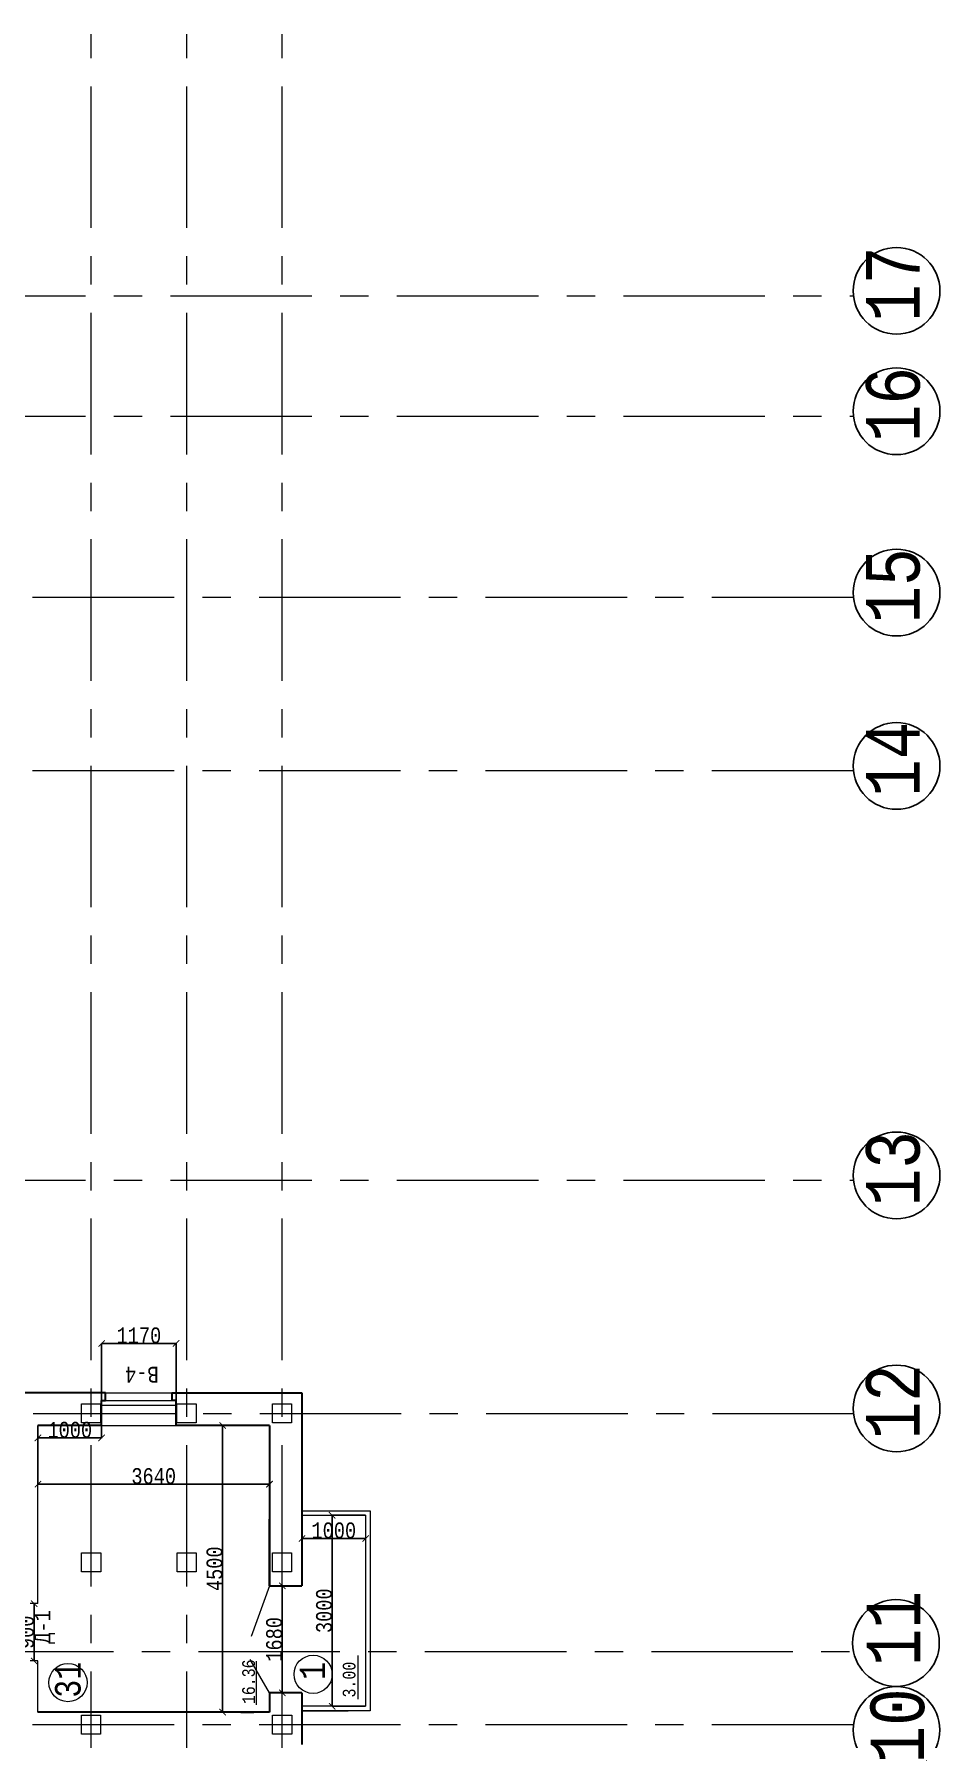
# Model space of a CAD drawing. Header units: millimetres. Extents: x -689206 to 4969298, y -1019800 to 703299.
# Drawn here: x -382884 to -368661, y -425426 to -398654 of the extents above; entities that cross this region are included whole.
import ezdxf

# ---------------------------------------------------------------- set-up
doc = ezdxf.new("R2010")
doc.units = ezdxf.units.MM
doc.linetypes.add('осеваяX2', pattern=[101.6, 63.5, -12.7, 12.7, -12.7])
for name, color, linetype, lineweight in [('б', 231, 'Continuous', 30), ('БАЛКОН', 7, 'Continuous', 20), ('несущие', 7, 'Continuous', 30), ('ПЕРЕГОРОДКИ', 252, 'Continuous', 9), ('РАЗМЕРЫ', 7, 'Continuous', 9), ('стены', 7, 'Continuous', 20)]:
    doc.layers.add(name, color=color, linetype=linetype, lineweight=lineweight)
doc.layers.add('сетка', color=104, linetype='Continuous')
doc.layers.add('четотам', color=7, linetype='Continuous')
doc.styles.add('Аннотативный', font='isocteur.ttf', dxfattribs={"width": 0.7, "height": 250})
doc.dimstyles.new('Аннотативный', dxfattribs={"dimscale": 0, "dimtxt": 250, "dimasz": 100, "dimexe": 1.25, "dimexo": 0.625, "dimtad": 1, "dimdec": 0, "dimtxsty": 'Аннотативный', "dimblk": 'ARCHTICK', "dimcen": 2.5, "dimadec": 0, "dimazin": 0, "dimtfac": 1, "dimtdec": 0, "dimtmove": 0, "dimatfit": 3, "dimfxl": 1, "dimarcsym": 0})

# ---------------------------------------------------------------- blocks, each defined once
blk = doc.blocks.new('_ArchTick')
at = {"color": 0, "linetype": 'ByBlock', "const_width": 0.15}
blk.add_lwpolyline([(-0.5, -0.5), (0.5, 0.5)], dxfattribs=at)
blk = doc.blocks.new('*D3815')
at = {"layer": 'Defpoints', "color": 0, "lineweight": 30, "transparency": 16777216}
for p in [(-382884, -423302), (-382884, -423302), (-382884, -424202)]:
    blk.add_point(p, dxfattribs=at)
at = {"layer": 'стены', "color": 0, "lineweight": -2, "transparency": 16777216}
for p, q in [((-382885, -423302), (-382885, -423302)), ((-382884, -424202), (-382884, -423302)), ((-382885, -424202), (-382885, -424202))]:
    blk.add_line(p, q, dxfattribs=at)
at = {"layer": 'стены', "color": 0, "lineweight": -2, "transparency": 16777216, "xscale": 100, "yscale": 100, "zscale": 100}
for p, rotation in [((-382884, -423302), 90), ((-382884, -424202), 270)]:
    blk.add_blockref('_ArchTick', p, dxfattribs=dict(at, rotation=rotation))
at = {"layer": 'стены', "color": 0, "lineweight": 5, "transparency": 16777216, "insert": (-383010, -423752), "char_height": 250, "attachment_point": 5, "rotation": 90, "style": 'Аннотативный'}
blk.add_mtext('900', dxfattribs=at)
blk = doc.blocks.new('*D3874')
at = {"layer": 'Defpoints', "color": 0, "linetype": 'ByBlock', "lineweight": 30, "transparency": 16777216}
for p in [(-378678, -422279), (-378678, -422279), (-377678, -422279)]:
    blk.add_point(p, dxfattribs=at)
at = {"layer": 'ПЕРЕГОРОДКИ', "color": 0, "linetype": 'ByBlock', "lineweight": -2, "transparency": 16777216}
for p, q in [((-378678, -422279), (-378678, -422278)), ((-377678, -422279), (-378678, -422279)), ((-377678, -422279), (-377678, -422278))]:
    blk.add_line(p, q, dxfattribs=at)
at = {"layer": 'ПЕРЕГОРОДКИ', "color": 0, "linetype": 'ByBlock', "lineweight": -2, "transparency": 16777216, "xscale": 100, "yscale": 100, "zscale": 100, "rotation": 180}
blk.add_blockref('_ArchTick', (-378678, -422279), dxfattribs=at)
at = {"layer": 'ПЕРЕГОРОДКИ', "color": 0, "linetype": 'ByBlock', "lineweight": -2, "transparency": 16777216, "xscale": 100, "yscale": 100, "zscale": 100}
blk.add_blockref('_ArchTick', (-377678, -422279), dxfattribs=at)
at = {"layer": 'ПЕРЕГОРОДКИ', "color": 0, "linetype": 'ByBlock', "lineweight": 5, "transparency": 16777216, "insert": (-378178, -422154), "char_height": 250, "attachment_point": 5, "style": 'Аннотативный'}
blk.add_mtext('1000', dxfattribs=at)
blk = doc.blocks.new('*D3875')
at = {"layer": 'Defpoints', "color": 0, "linetype": 'ByBlock', "lineweight": 30, "transparency": 16777216}
for p in [(-377678, -421913), (-378204, -424913), (-377678, -424913)]:
    blk.add_point(p, dxfattribs=at)
at = {"layer": 'ПЕРЕГОРОДКИ', "color": 0, "linetype": 'ByBlock', "lineweight": -2, "transparency": 16777216}
for p, q in [((-377679, -421913), (-378206, -421913)), ((-378204, -421913), (-378204, -424913)), ((-377679, -424913), (-378206, -424913))]:
    blk.add_line(p, q, dxfattribs=at)
at = {"layer": 'ПЕРЕГОРОДКИ', "color": 0, "linetype": 'ByBlock', "lineweight": -2, "transparency": 16777216, "xscale": 100, "yscale": 100, "zscale": 100}
for p, rotation in [((-378204, -421913), 90), ((-378204, -424913), 270)]:
    blk.add_blockref('_ArchTick', p, dxfattribs=dict(at, rotation=rotation))
at = {"layer": 'ПЕРЕГОРОДКИ', "color": 0, "linetype": 'ByBlock', "lineweight": 5, "transparency": 16777216, "insert": (-378330, -423413), "char_height": 250, "attachment_point": 5, "rotation": 90, "style": 'Аннотативный'}
blk.add_mtext('3000', dxfattribs=at)
blk = doc.blocks.new('*D3876')
at = {"layer": 'Defpoints', "color": 0, "linetype": 'ByBlock', "lineweight": 30, "transparency": 16777216}
for p in [(-378988, -423023), (-378988, -424703), (-378988, -424703)]:
    blk.add_point(p, dxfattribs=at)
at = {"layer": 'ПЕРЕГОРОДКИ', "color": 0, "linetype": 'ByBlock', "lineweight": -2, "transparency": 16777216}
for p, q in [((-378989, -423023), (-378990, -423023)), ((-378988, -423023), (-378988, -424703)), ((-378989, -424703), (-378990, -424703))]:
    blk.add_line(p, q, dxfattribs=at)
at = {"layer": 'ПЕРЕГОРОДКИ', "color": 0, "linetype": 'ByBlock', "lineweight": -2, "transparency": 16777216, "xscale": 100, "yscale": 100, "zscale": 100}
for p, rotation in [((-378988, -423023), 90), ((-378988, -424703), 270)]:
    blk.add_blockref('_ArchTick', p, dxfattribs=dict(at, rotation=rotation))
at = {"layer": 'ПЕРЕГОРОДКИ', "color": 0, "linetype": 'ByBlock', "lineweight": 5, "transparency": 16777216, "insert": (-379114, -423863), "char_height": 250, "attachment_point": 5, "rotation": 90, "style": 'Аннотативный'}
blk.add_mtext('1680', dxfattribs=at)
blk = doc.blocks.new('*D3868')
at = {"layer": 'Defpoints', "color": 0, "linetype": 'ByBlock', "lineweight": 30, "transparency": 16777216}
for p in [(-381824, -419216), (-381824, -420504), (-380654, -420504)]:
    blk.add_point(p, dxfattribs=at)
at = {"layer": 'РАЗМЕРЫ', "color": 0, "linetype": 'ByBlock', "lineweight": -2, "transparency": 16777216}
for p, q in [((-381824, -420503), (-381824, -419215)), ((-380654, -419216), (-381824, -419216)), ((-380654, -420503), (-380654, -419215))]:
    blk.add_line(p, q, dxfattribs=at)
at = {"layer": 'РАЗМЕРЫ', "color": 0, "linetype": 'ByBlock', "lineweight": -2, "transparency": 16777216, "xscale": 100, "yscale": 100, "zscale": 100, "rotation": 180}
blk.add_blockref('_ArchTick', (-381824, -419216), dxfattribs=at)
at = {"layer": 'РАЗМЕРЫ', "color": 0, "linetype": 'ByBlock', "lineweight": -2, "transparency": 16777216, "xscale": 100, "yscale": 100, "zscale": 100}
blk.add_blockref('_ArchTick', (-380654, -419216), dxfattribs=at)
at = {"layer": 'РАЗМЕРЫ', "color": 0, "linetype": 'ByBlock', "lineweight": 5, "transparency": 16777216, "insert": (-381239, -419091), "char_height": 250, "attachment_point": 5, "style": 'Аннотативный'}
blk.add_mtext('1170', dxfattribs=at)
blk = doc.blocks.new('*D3952')
at = {"layer": 'Defpoints', "color": 0, "linetype": 'ByBlock', "lineweight": 30, "transparency": 16777216}
for p in [(-382824, -420504), (-379188, -420504), (-382824, -421426)]:
    blk.add_point(p, dxfattribs=at)
at = {"layer": 'РАЗМЕРЫ', "color": 0, "linetype": 'ByBlock', "lineweight": -2, "transparency": 16777216}
for p, q in [((-382824, -420504), (-382824, -421427)), ((-379188, -420504), (-379188, -421427)), ((-379188, -421426), (-382824, -421426))]:
    blk.add_line(p, q, dxfattribs=at)
at = {"layer": 'РАЗМЕРЫ', "color": 0, "linetype": 'ByBlock', "lineweight": -2, "transparency": 16777216, "xscale": 100, "yscale": 100, "zscale": 100, "rotation": 180}
blk.add_blockref('_ArchTick', (-382824, -421426), dxfattribs=at)
at = {"layer": 'РАЗМЕРЫ', "color": 0, "linetype": 'ByBlock', "lineweight": -2, "transparency": 16777216, "xscale": 100, "yscale": 100, "zscale": 100}
blk.add_blockref('_ArchTick', (-379188, -421426), dxfattribs=at)
at = {"layer": 'РАЗМЕРЫ', "color": 0, "linetype": 'ByBlock', "lineweight": 5, "transparency": 16777216, "insert": (-381006, -421301), "char_height": 250, "attachment_point": 5, "style": 'Аннотативный'}
blk.add_mtext('3640', dxfattribs=at)
blk = doc.blocks.new('*D3953')
at = {"layer": 'Defpoints', "color": 0, "linetype": 'ByBlock', "lineweight": 30, "transparency": 16777216}
for p in [(-379188, -420504), (-379924, -425004), (-379188, -425004)]:
    blk.add_point(p, dxfattribs=at)
at = {"layer": 'РАЗМЕРЫ', "color": 0, "linetype": 'ByBlock', "lineweight": -2, "transparency": 16777216}
for p, q in [((-379189, -420504), (-379925, -420504)), ((-379924, -420504), (-379924, -425004)), ((-379189, -425004), (-379925, -425004))]:
    blk.add_line(p, q, dxfattribs=at)
at = {"layer": 'РАЗМЕРЫ', "color": 0, "linetype": 'ByBlock', "lineweight": -2, "transparency": 16777216, "xscale": 100, "yscale": 100, "zscale": 100}
for p, rotation in [((-379924, -420504), 90), ((-379924, -425004), 270)]:
    blk.add_blockref('_ArchTick', p, dxfattribs=dict(at, rotation=rotation))
at = {"layer": 'РАЗМЕРЫ', "color": 0, "linetype": 'ByBlock', "lineweight": 5, "transparency": 16777216, "insert": (-380050, -422754), "char_height": 250, "attachment_point": 5, "rotation": 90, "style": 'Аннотативный'}
blk.add_mtext('4500', dxfattribs=at)
blk = doc.blocks.new('*D4012')
at = {"layer": 'Defpoints', "color": 0, "lineweight": 30, "ltscale": 35, "transparency": 16777216}
for p in [(-382824, -420504), (-381824, -420504), (-382824, -420700)]:
    blk.add_point(p, dxfattribs=at)
at = {"layer": 'РАЗМЕРЫ', "color": 0, "lineweight": -2, "ltscale": 35, "transparency": 16777216}
for p, q in [((-382824, -420504), (-382824, -420701)), ((-381824, -420504), (-381824, -420701)), ((-381824, -420700), (-382824, -420700))]:
    blk.add_line(p, q, dxfattribs=at)
at = {"layer": 'РАЗМЕРЫ', "color": 0, "lineweight": -2, "ltscale": 35, "transparency": 16777216, "xscale": 100, "yscale": 100, "zscale": 100, "rotation": 180}
blk.add_blockref('_ArchTick', (-382824, -420700), dxfattribs=at)
at = {"layer": 'РАЗМЕРЫ', "color": 0, "lineweight": -2, "ltscale": 35, "transparency": 16777216, "xscale": 100, "yscale": 100, "zscale": 100}
blk.add_blockref('_ArchTick', (-381824, -420700), dxfattribs=at)
at = {"layer": 'РАЗМЕРЫ', "color": 0, "lineweight": 30, "ltscale": 35, "transparency": 16777216, "insert": (-382324, -420574), "char_height": 250, "attachment_point": 5, "style": 'Аннотативный'}
blk.add_mtext('1000', dxfattribs=at)

msp = doc.modelspace()

# ---------------------------------------------------------------- linework, layer by layer
at = {"layer": 'б', "color": 18, "linetype": 'ByBlock', "lineweight": 9, "true_color": 0x000000}
msp.add_line((-377608.4, -421843.5), (-377608.4, -424983.5), dxfattribs=at)
at = {"layer": 'БАЛКОН', "lineweight": 9}
for p, q in [((-378678.4, -421843.5), (-377608.4, -421843.5)), ((-378678.4, -421913.5), (-377678.4, -421913.5)), ((-377678.4, -421913.5), (-377678.4, -424913.5)), ((-377678.4, -424913.5), (-378678.4, -424913.5)), ((-377608.4, -424983.5), (-378678.4, -424983.5))]:
    msp.add_line(p, q, dxfattribs=at)
at = {"layer": 'несущие', "color": 18, "linetype": 'ByBlock', "lineweight": 30, "true_color": 0x000000}
for p, q in [((-381764.2, -420113.8), (-381764.2, -419993.8)), ((-380714.2, -420113.8), (-380714.2, -419993.8)), ((-381824.2, -420503.8), (-381824.2, -420113.8)), ((-381824.2, -420113.8), (-381764.2, -420113.8)), ((-380654.2, -420113.8), (-380714.2, -420113.8)), ((-380654.2, -420503.8), (-380654.2, -420113.8))]:
    msp.add_line(p, q, dxfattribs=at)
at = {"layer": 'несущие', "color": 18, "linetype": 'ByBlock', "lineweight": 9, "true_color": 0x000000}
for p, q in [((-381764.2, -419993.8), (-380714.2, -419993.8)), ((-381824.2, -420183.8), (-380654.2, -420183.8)), ((-381764.2, -420113.8), (-380714.2, -420113.8)), ((-381824.2, -420503.8), (-380654.2, -420503.8))]:
    msp.add_line(p, q, dxfattribs=at)
at = {"layer": 'несущие', "color": 18, "linetype": 'ByBlock', "lineweight": 18, "true_color": 0x000000}
msp.add_line((-378678.4, -419993.8), (-380721.4, -419993.8), dxfattribs=at)
at = {"layer": 'несущие', "color": 18, "linetype": 'ByBlock', "lineweight": 13, "true_color": 0x000000}
msp.add_line((-381824.2, -420113.8), (-381824.2, -420183.8), dxfattribs=at)
at = {"layer": 'несущие', "linetype": 'ByBlock', "lineweight": 30}
msp.add_line((-381824.2, -420503.8), (-382823.9, -420503.8), dxfattribs=at)
at = {"layer": 'несущие', "color": 0}
msp.add_line((-379635.9, -425003.9), (-379435.9, -425003.9), dxfattribs=at)
at = {"layer": 'ПЕРЕГОРОДКИ', "color": 18, "linetype": 'ByBlock', "lineweight": 30, "true_color": 0x000000}
for p, q in [((-379188.4, -423023.1), (-379188.4, -421972.9)), ((-379188.4, -423023.1), (-378678.4, -423023.1)), ((-378678.4, -424703.1), (-379188.4, -424703.1))]:
    msp.add_line(p, q, dxfattribs=at)
at = {"layer": 'ПЕРЕГОРОДКИ', "color": 18, "linetype": 'ByBlock', "lineweight": 9, "true_color": 0x000000}
for p, q in [((-379188.4, -423023.1), (-379475.6, -423816.3)), ((-379188.4, -424703.1), (-379490.1, -424180.5))]:
    msp.add_line(p, q, dxfattribs=at)
at = {"layer": 'ПЕРЕГОРОДКИ', "color": 18, "linetype": 'ByBlock', "lineweight": 13, "true_color": 0x000000}
msp.add_line((-378678.4, -424983.5), (-377951.5, -424983.5), dxfattribs=at)
at = {"layer": 'РАЗМЕРЫ', "linetype": 'осеваяX2', "lineweight": 5, "ltscale": 35}
for p, q in [((-419859.4, -402762.4), (-370018.1, -402762.4)), ((-370018.1, -407501.6), (-419859.4, -407501.6)), ((-370018.1, -410224), (-419859.4, -410224)), ((-405195.5, -424054.1), (-370018.1, -424054.1)), ((-370018.1, -425203.9), (-419859.4, -425203.9))]:
    msp.add_line(p, q, dxfattribs=at)
at = {"layer": 'РАЗМЕРЫ', "lineweight": 5}
msp.add_line((-379392.3, -424893.7), (-379392.3, -424204.4), dxfattribs=at)
at = {"layer": 'РАЗМЕРЫ'}
msp.add_line((-377795, -424804.5), (-377795, -424115.2), dxfattribs=at)
at = {"layer": 'сетка', "color": 0}
for centre in [(-369341.7, -402685.5), (-369341.7, -404577), (-369341.7, -407424.7), (-369341.7, -410147.1), (-369341.7, -416577), (-369341.7, -420236.9), (-369350.6, -423920.3), (-369342.2, -425286.1)]:
    msp.add_circle(centre, 680.7, dxfattribs=at)
at = {"layer": 'стены', "linetype": 'осеваяX2', "lineweight": 5, "ltscale": 35}
for p, q in [((-381988.4, -465706.6), (-381988.4, -398653.9)), ((-380488.4, -465706.6), (-380488.4, -398653.9)), ((-378988.4, -465706.6), (-378988.4, -398653.9)), ((-419859.4, -404653.9), (-370018.1, -404653.9)), ((-419859.4, -416653.9), (-370018.1, -416653.9)), ((-418457.8, -420313.8), (-370018.1, -420313.8))]:
    msp.add_line(p, q, dxfattribs=at)
at = {"layer": 'стены', "lineweight": 30}
for p, q in [((-381764.2, -419993.8), (-383956.5, -419993.8)), ((-380714.2, -419993.8), (-378678.4, -419993.8)), ((-378678.4, -419993.8), (-378678.4, -423023.1)), ((-379188.4, -420503.8), (-380654.2, -420503.8)), ((-379188.4, -420503.8), (-379188.4, -423023.1)), ((-379188.4, -424703.1), (-379188.4, -425003.9)), ((-378678.4, -424703.1), (-378678.4, -425513.9)), ((-379188.4, -425003.9), (-382823.9, -425003.9))]:
    msp.add_line(p, q, dxfattribs=at)
at = {"layer": 'стены'}
msp.add_line((-380714.2, -419993.8), (-379540.4, -419993.8), dxfattribs=at)
at = {"layer": 'стены', "lineweight": 13}
for p, q in [((-382823.9, -423301.9), (-382823.9, -420503.8)), ((-382823.9, -423301.9), (-382943.9, -423301.9)), ((-382823.9, -424201.9), (-382943.9, -424201.9)), ((-382823.9, -425003.9), (-382823.9, -424201.9))]:
    msp.add_line(p, q, dxfattribs=at)
at = {"layer": 'стены'}
for points in [[(-382140.4, -420463.8), (-382140.4, -420163.8), (-381840.4, -420163.8), (-381840.4, -420463.8)], [(-380640.4, -420463.8), (-380640.4, -420163.8), (-380340.4, -420163.8), (-380340.4, -420463.8)], [(-379140.4, -420463.8), (-379140.4, -420163.8), (-378840.4, -420163.8), (-378840.4, -420463.8)], [(-382138.4, -422803.9), (-382138.4, -422503.9), (-381838.4, -422503.9), (-381838.4, -422803.9)], [(-380638.4, -422803.9), (-380638.4, -422503.9), (-380338.4, -422503.9), (-380338.4, -422803.9)], [(-379140.4, -422803.9), (-379140.4, -422503.9), (-378840.4, -422503.9), (-378840.4, -422803.9)], [(-382140.4, -425353.9), (-382140.4, -425053.9), (-381840.4, -425053.9), (-381840.4, -425353.9)], [(-379138.4, -425353.9), (-379138.4, -425053.9), (-378838.4, -425053.9), (-378838.4, -425353.9)]]:
    msp.add_lwpolyline(points, close=True, dxfattribs=at)
at = {"layer": 'четотам', "lineweight": 13}
for centre in [(-382352.4, -424541.9), (-378502.4, -424411.9)]:
    msp.add_circle(centre, 300, dxfattribs=at)

# ---------------------------------------------------------------- texts
at = {"layer": 'РАЗМЕРЫ', "lineweight": 5, "ltscale": 35, "char_height": 841.28, "width": 7009.377, "attachment_point": 1, "rotation": 90, "style": 'Аннотативный'}
for s, insert in [('17', (-369819.5, -403171)), ('16', (-369819.5, -405062.5)), ('15', (-369819.5, -407910.2)), ('14', (-369819.5, -410632.6)), ('13', (-369819.5, -417062.5)), ('12', (-369819.5, -420722.4)), ('11', (-369811.6, -424285.9)), ('10', (-369749.9, -425811.7))]:
    msp.add_mtext(s, dxfattribs=dict(at, insert=insert))
at = {"layer": 'РАЗМЕРЫ', "lineweight": 20, "ltscale": 150, "char_height": 250, "width": 922.913, "attachment_point": 1, "style": 'Аннотативный'}
for s, insert, rotation in [('В-4', (-380928.2, -419831.9), 180), ('Д-1', (-382879.9, -423931.9), 90)]:
    msp.add_mtext(s, dxfattribs=dict(at, insert=insert, rotation=rotation))
at = {"layer": 'РАЗМЕРЫ', "lineweight": 13, "ltscale": 150, "char_height": 401.1, "width": 1460, "attachment_point": 1, "rotation": 90, "style": 'Аннотативный'}
for s, insert in [('31', (-382555.4, -424779.2)), ('1', (-378716.1, -424499.9))]:
    msp.add_mtext(s, dxfattribs=dict(at, insert=insert))
at = {"layer": 'РАЗМЕРЫ', "lineweight": 5, "insert": (-379616.3, -424879.5), "char_height": 200, "width": 656.117, "attachment_point": 1, "rotation": 90, "style": 'Аннотативный'}
msp.add_mtext('16.36', dxfattribs=at)
at = {"layer": 'РАЗМЕРЫ', "insert": (-378037.9, -424775.2), "char_height": 200, "width": 656.117, "attachment_point": 1, "rotation": 90, "style": 'Аннотативный'}
msp.add_mtext('3.00', dxfattribs=at)

# ---------------------------------------------------------------- dimensions: what is measured, and where the dimension line sits
at = {"layer": 'ПЕРЕГОРОДКИ', "color": 18, "linetype": 'ByBlock', "lineweight": 5, "true_color": 0x000000}
for base, p1, p2, angle, picture, middle in [((-378204.3, -424913.5), (-377678.4, -421913.5), (-377678.4, -424913.5), 90, '*D3875', (-378329.9, -423413.5)), ((-378678.4, -422279.5), (-377678.4, -422279.5), (-378678.4, -422279.5), 180, '*D3874', (-378178.4, -422153.9)), ((-378988.4, -424703.1), (-378988.4, -423023.1), (-378988.4, -424703.1), 90, '*D3876', (-379114, -423863.1))]:
    dim = msp.add_linear_dim(base=base, p1=p1, p2=p2, angle=angle, dimstyle='Аннотативный', dxfattribs=at)
    dim.commit()
    dim.dimension.update_dxf_attribs({"geometry": picture, "text_midpoint": middle})
at = {"layer": 'РАЗМЕРЫ', "linetype": 'ByBlock', "lineweight": 5}
for base, p1, p2, angle, picture, middle in [((-381824.2, -419216.5), (-380654.2, -420503.8), (-381824.2, -420503.8), 180, '*D3868', (-381239.2, -419090.9)), ((-379924, -425003.9), (-379188.4, -420503.8), (-379188.4, -425003.9), 90, '*D3953', (-380049.6, -422753.8))]:
    dim = msp.add_linear_dim(base=base, p1=p1, p2=p2, angle=angle, dimstyle='Аннотативный', dxfattribs=at)
    dim.commit()
    dim.dimension.update_dxf_attribs({"geometry": picture, "text_midpoint": middle})
at = {"layer": 'РАЗМЕРЫ', "color": 1, "lineweight": 30, "ltscale": 35}
dim = msp.add_linear_dim(base=(-382823.9, -420699.9), p1=(-381824.2, -420503.8), p2=(-382823.9, -420503.8), angle=180, dimstyle='Аннотативный', dxfattribs=at)
dim.commit()
dim.dimension.update_dxf_attribs({"geometry": '*D4012', "text_midpoint": (-382324.1, -420574.3)})
at = {"layer": 'РАЗМЕРЫ', "linetype": 'ByBlock', "lineweight": 5}
dim = msp.add_linear_dim(base=(-382823.9, -421426.2), p1=(-379188.4, -420503.8), p2=(-382823.9, -420503.8), angle=180, text='3640', dimstyle='Аннотативный', dxfattribs=at)
dim.commit()
dim.dimension.update_dxf_attribs({"geometry": '*D3952', "text_midpoint": (-381006.2, -421300.6)})
at = {"layer": 'стены', "lineweight": 5}
dim = msp.add_aligned_dim(p1=(-382883.9, -424201.9), p2=(-382883.9, -423301.9), distance=0, dimstyle='Аннотативный', dxfattribs=at)
dim.commit()
dim.dimension.update_dxf_attribs({"geometry": '*D3815', "text_midpoint": (-383009.6, -423751.9)})

doc.saveas('drawing.dxf')
